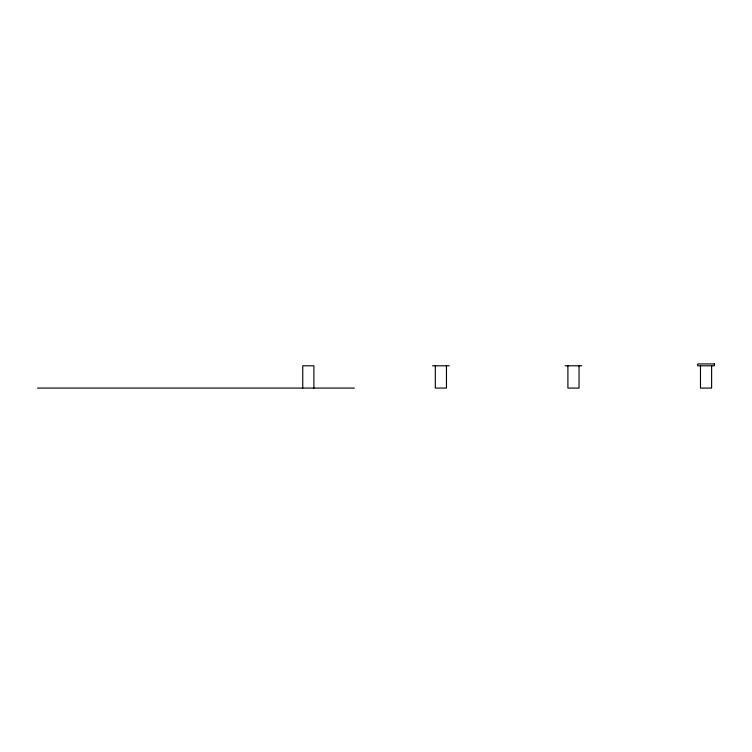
<?xml version="1.0" encoding="UTF-8"?>
<svg xmlns="http://www.w3.org/2000/svg" width="752" height="752" viewBox="0 0 752 752"><rect width="100%" height="100%" fill="white"/><g stroke="black" fill="none" stroke-linecap="round" stroke-linejoin="round"><path stroke-width="1.13" d="M432.541 365.792L449.254 365.792M565.119 365.792L581.822 365.792M37.6 388.07L354.342 388.07M711.618 365.792L711.618 388.07L700.479 388.07L700.479 365.792M579.04 365.792L579.04 388.07L567.901 388.07L567.901 365.792M446.462 365.792L446.462 388.07L435.323 388.07L435.323 365.792M313.894 388.07L313.894 365.792L302.746 365.792L302.746 388.07M714.4 363.93L697.687 363.93L697.687 365.792L714.4 365.792L714.4 363.93"/></g></svg>
